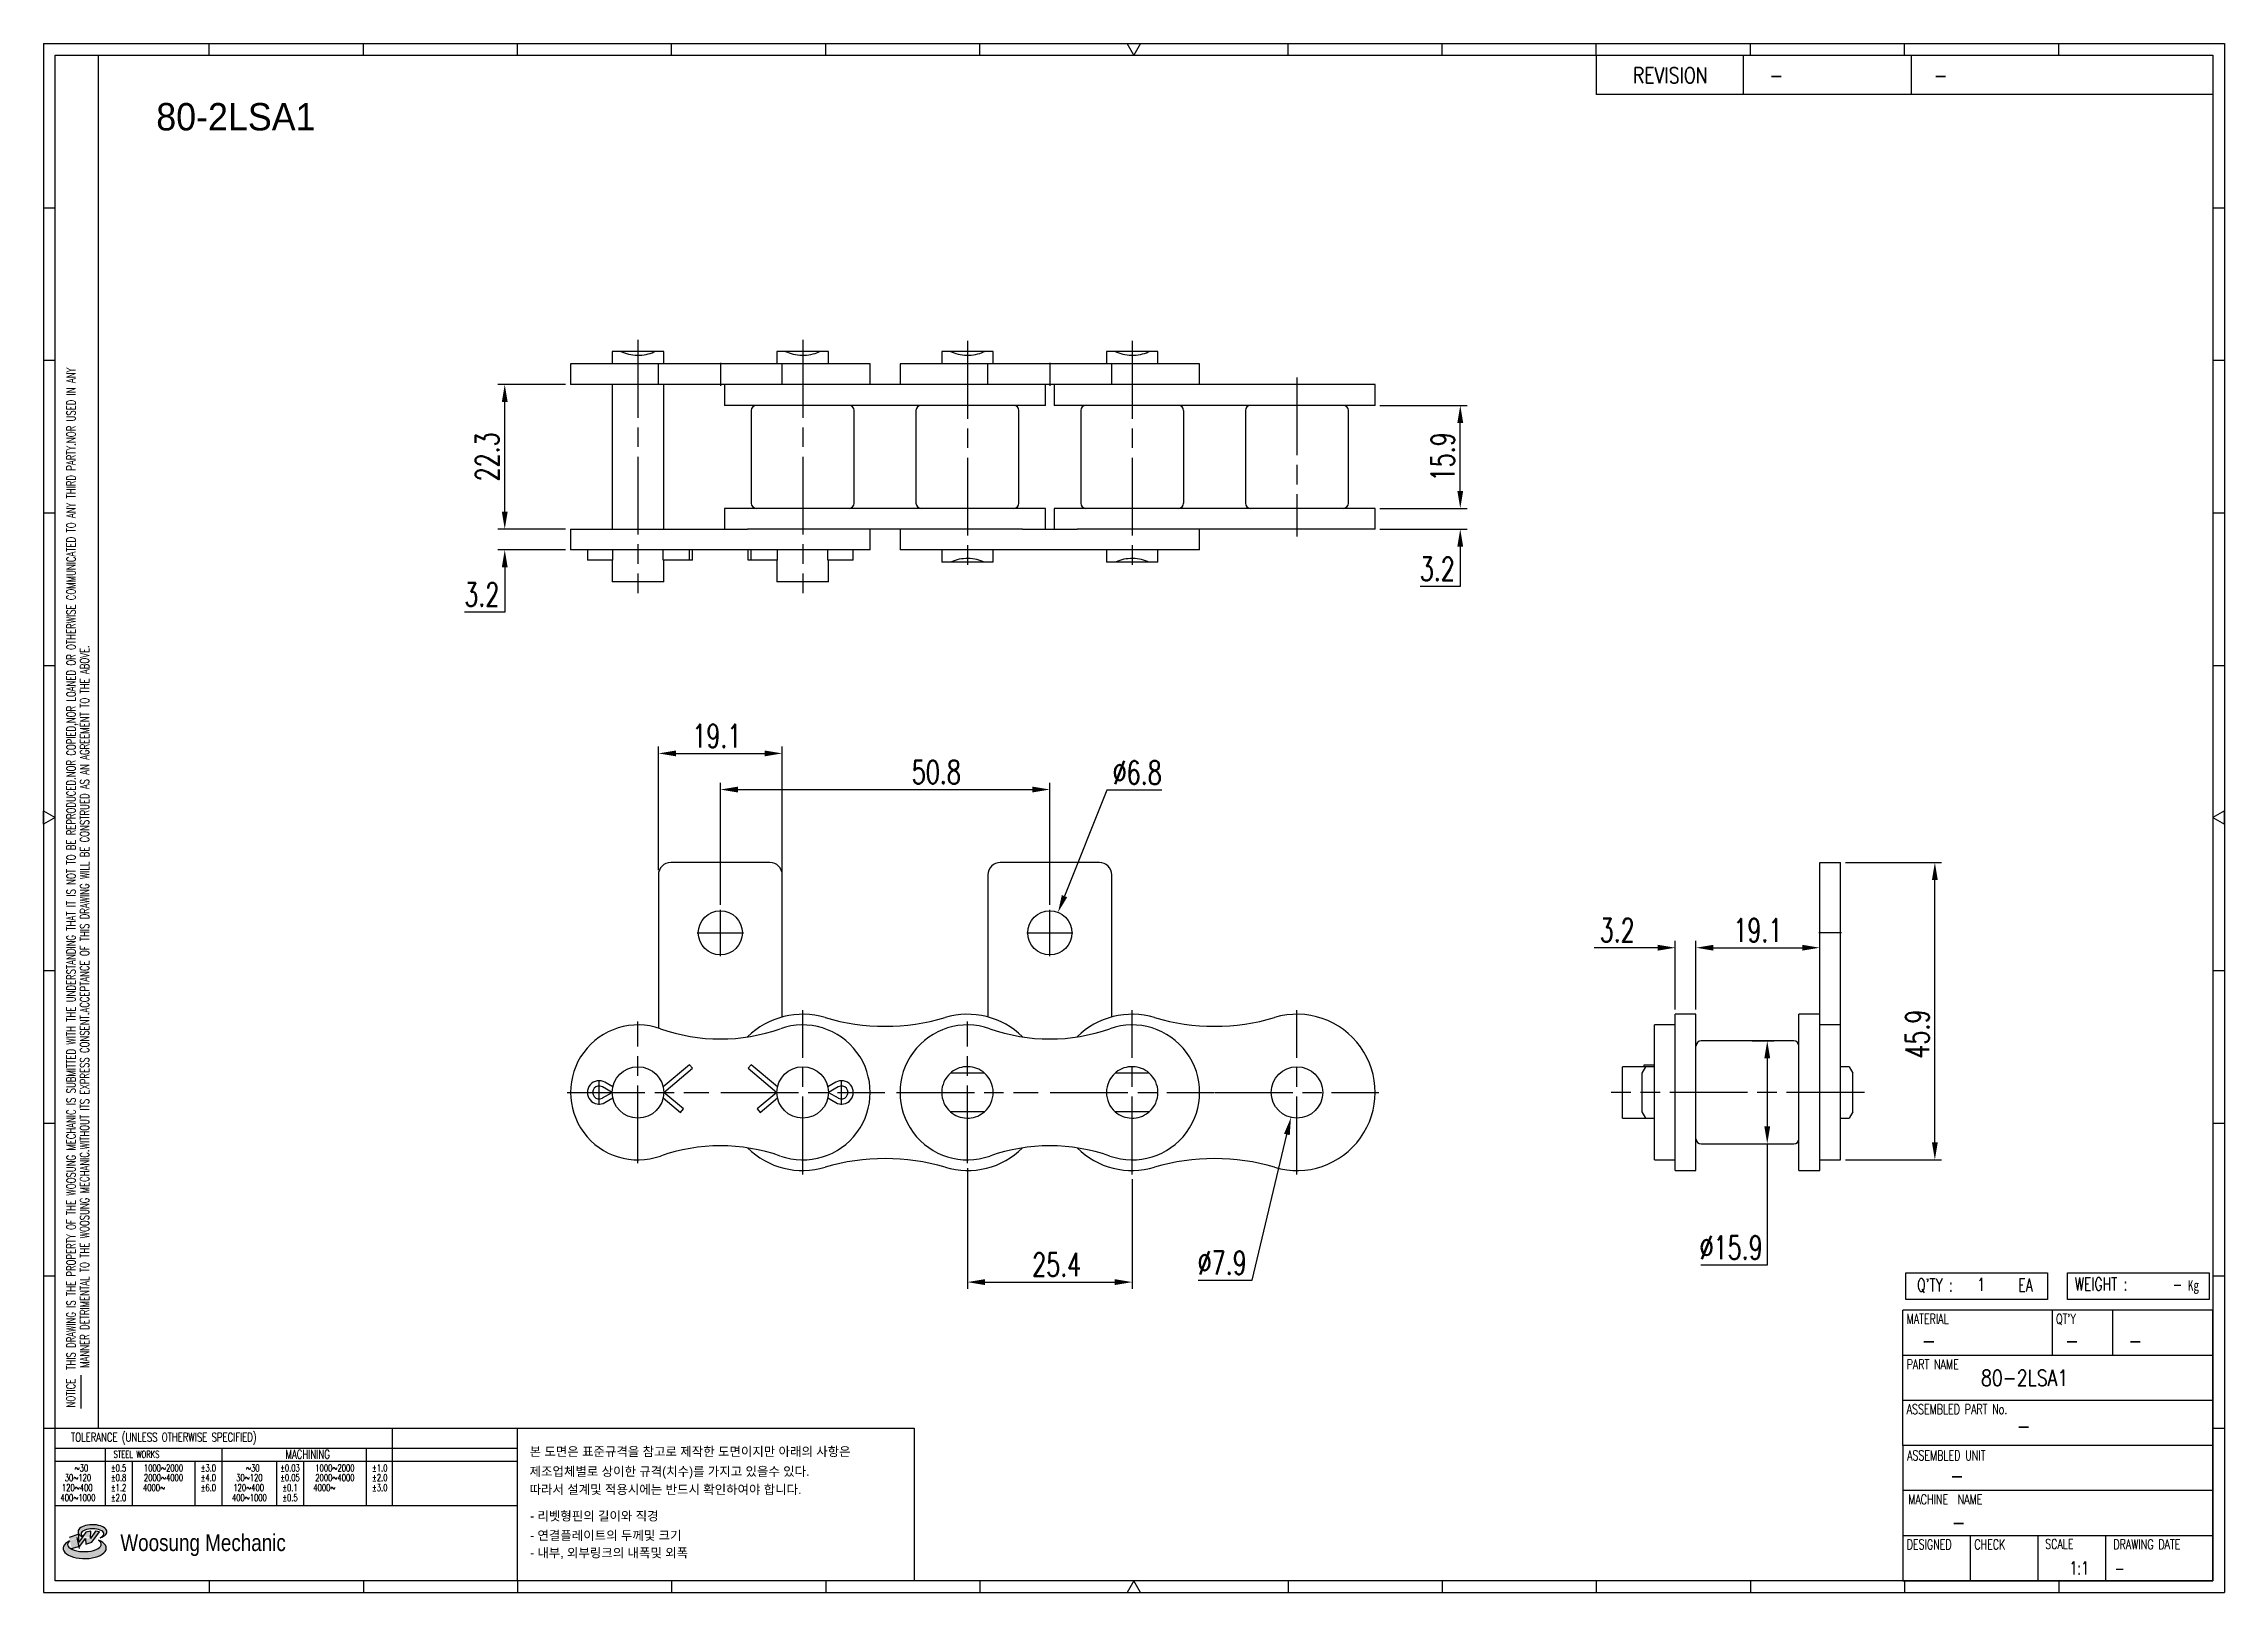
# Model space of a CAD drawing. Header units: millimetres. Extents: x 1209 to 1546, y 59 to 298.
import ezdxf
from ezdxf.enums import TextEntityAlignment as Align

# ---------------------------------------------------------------- set-up
doc = ezdxf.new("R2010")
doc.units = ezdxf.units.MM
doc.linetypes.add('AM_ISO08W050', pattern=[18, 12, -1.5, 3, -1.5])
doc.layers.get('Defpoints').update_dxf_attribs({"color": 80})
doc.layers.add('CL1', color=140, linetype='AM_ISO08W050', lineweight=25)
for name, color, linetype in [('S-DIM', 7, 'Continuous'), ('TITLE', 7, 'Continuous'), ('도면레이아웃', 7, 'Continuous')]:
    doc.layers.add(name, color=color, linetype=linetype)
doc.styles.add('HAN', font='ROMANS.shx', dxfattribs={"width": 0.7, "bigfont": 'whgtxt.shx'})
doc.styles.add('HKD_ST2', font='romans.shx', dxfattribs={"width": 0.7, "height": 4, "bigfont": '@extfont2.shx'})
doc.styles.add('HSG', font='SIMPLEX.shx', dxfattribs={"width": 0.7, "bigfont": 'HSG.shx'})
doc.styles.add('MtXpl_', font='Gulim.ttf')
doc.styles.add('SLDTEXTSTYLE4', font='arial.ttf', dxfattribs={"width": 0.8})
doc.dimstyles.new('AP1.5', dxfattribs={"dimscale": 1.5, "dimtxt": 2.4, "dimasz": 1.8, "dimexe": 0.7, "dimexo": 0.5, "dimgap": 0.6, "dimtad": 1, "dimtoh": 1, "dimdec": 1, "dimrnd": 0.01, "dimzin": 9, "dimdsep": 46, "dimtxsty": 'HSG', "dimcen": 0, "dimclrd": 251, "dimclre": 251, "dimclrt": 60, "dimazin": 2, "dimtp": 1, "dimtm": 1, "dimtfac": 0.5, "dimtdec": 1, "dimtofl": 0, "dimtmove": 0, "dimatfit": 3, "dimfxl": 0, "dimtvp": 1, "dimtolj": 2, "dimlwd": -1, "dimlwe": -1, "dimarcsym": 0})

# ---------------------------------------------------------------- blocks, each defined once
blk = doc.blocks.new('MAST')
at = {"layer": '도면레이아웃'}
h = blk.add_hatch(color=10, dxfattribs=at)
h.paths.add_polyline_path([(1.544, 35.177), (1.554, 34.966), (1.779, 35.034), (2.054, 35.422), (1.908, 35.446), (1.728, 35.167), (1.741, 35.439), (1.547, 35.405), (1.292, 35.041), (1.295, 35.33), (0.943, 35.208), (1.03, 34.8), (1.336, 34.885)])
edge = h.paths.add_edge_path()
edge.add_ellipse((1.795, 35.421), major_axis=(-0.53, 0), ratio=0.487785, start_angle=122.36065, end_angle=403.39574)
edge.add_line((1.411, 35.244), (1.419, 35.261))
edge.add_ellipse((1.798, 35.344), major_axis=(-0.423, 0), ratio=0.444396, start_angle=131.58977, end_angle=386.19408, ccw=False)
edge = h.paths.add_edge_path()
edge.add_ellipse((1.512, 34.815), major_axis=(-0.793, 0), ratio=0.480113, start_angle=314.67633, end_angle=590.85213)
edge.add_ellipse((1.501, 34.958), major_axis=(-0.62, 0), ratio=0.43311, start_angle=331.7024, end_angle=574.42495, ccw=False)
at = {"color": 140}
for p, q in [((0, 90.118), (80.15, 90.118)), ((0, 90.118), (0, 33.191)), ((80.15, 90.118), (80.15, 33.191)), ((57.068, 89.693), (57.068, 88.246)), ((62.47, 89.693), (62.47, 88.246)), ((68.635, 89.693), (68.635, 88.246)), ((79.725, 88.246), (57.068, 88.246)), ((68.449, 43.961), (68.449, 44.936)), ((68.449, 44.936), (73.654, 44.936)), ((73.654, 44.936), (73.654, 43.961)), ((74.39, 43.961), (74.39, 44.936)), ((74.39, 44.936), (79.595, 44.936)), ((79.595, 44.936), (79.595, 43.961)), ((68.336, 38.59), (68.336, 43.563)), ((79.725, 43.563), (68.336, 43.563)), ((73.654, 43.961), (68.449, 43.961)), ((73.827, 43.563), (73.827, 41.905)), ((79.595, 43.961), (74.39, 43.961)), ((76.037, 43.563), (76.037, 41.905)), ((79.725, 38.59), (79.725, 43.563)), ((79.725, 41.905), (68.336, 41.905)), ((79.725, 40.248), (68.336, 40.248)), ((68.336, 38.59), (68.336, 33.616)), ((79.725, 38.59), (68.336, 38.59)), ((79.725, 33.616), (79.725, 38.59)), ((79.725, 36.932), (68.336, 36.932)), ((79.725, 35.274), (68.336, 35.274)), ((70.822, 33.616), (70.822, 35.274)), ((73.309, 33.616), (73.309, 35.274)), ((75.796, 33.616), (75.796, 35.274)), ((0, 33.191), (80.15, 33.191)), ((68.336, 33.616), (79.725, 33.616))]:
    blk.add_line(p, q, dxfattribs=at)
for p, q in [((6.089, 89.693), (6.089, 90.118)), ((11.753, 89.693), (11.753, 90.118)), ((17.418, 89.693), (17.418, 90.118)), ((23.082, 89.693), (23.082, 90.118)), ((28.746, 89.693), (28.746, 90.118)), ((34.411, 89.693), (34.411, 90.118)), ((45.739, 89.693), (45.739, 90.118)), ((51.404, 89.693), (51.404, 90.118)), ((57.068, 89.693), (57.068, 90.118)), ((62.732, 89.693), (62.732, 90.118)), ((68.397, 89.693), (68.397, 90.118)), ((74.061, 89.693), (74.061, 90.118)), ((0, 84.085), (0.425, 84.085)), ((79.725, 84.085), (80.15, 84.085)), ((0, 78.478), (0.425, 78.478)), ((79.725, 78.478), (80.15, 78.478)), ((0, 72.87), (0.425, 72.87)), ((79.725, 72.87), (80.15, 72.87)), ((0, 67.262), (0.425, 67.262)), ((79.725, 67.262), (80.15, 67.262)), ((0, 56.047), (0.425, 56.047)), ((79.725, 56.047), (80.15, 56.047)), ((0, 50.439), (0.425, 50.439)), ((79.725, 50.439), (80.15, 50.439)), ((0, 44.832), (0.425, 44.832)), ((79.725, 44.832), (80.15, 44.832)), ((1.377, 39.947), (1.377, 41.174)), ((0, 39.224), (0.425, 39.224)), ((79.725, 39.224), (80.15, 39.224)), ((6.089, 33.616), (6.089, 33.191)), ((11.753, 33.616), (11.753, 33.191)), ((17.418, 33.616), (17.418, 33.191)), ((23.082, 33.616), (23.082, 33.191)), ((28.746, 33.616), (28.746, 33.191)), ((34.411, 33.616), (34.411, 33.191)), ((45.739, 33.616), (45.739, 33.191)), ((51.404, 33.616), (51.404, 33.191)), ((57.068, 33.616), (57.068, 33.191)), ((62.732, 33.616), (62.732, 33.191)), ((68.397, 33.616), (68.397, 33.191)), ((74.061, 33.616), (74.061, 33.191))]:
    blk.add_line(p, q)
at = {"color": 2}
for p, q in [((2.017, 39.224), (2.017, 89.693)), ((0.425, 39.224), (17.418, 39.224)), ((0.425, 38.487), (17.418, 38.487)), ((2.257, 38.487), (2.257, 36.382)), ((6.557, 38.5), (6.557, 36.382)), ((11.857, 38.487), (11.857, 36.382)), ((12.816, 39.224), (12.816, 36.382)), ((17.418, 33.616), (17.418, 39.224)), ((0.425, 38.012), (17.418, 38.012)), ((3.257, 38.012), (3.257, 36.382)), ((5.557, 38.012), (5.557, 36.382)), ((8.557, 38.012), (8.557, 36.382)), ((9.557, 38.026), (9.557, 36.382)), ((0.425, 36.382), (17.418, 36.382))]:
    blk.add_line(p, q, dxfattribs=at)
for points in [[(40.075, 89.693), (39.83, 90.118), (40.32, 90.118)], [(0.425, 61.679), (0, 61.433), (0, 61.924)], [(79.725, 61.679), (80.15, 61.433), (80.15, 61.924)], [(40.075, 33.616), (39.83, 33.191), (40.32, 33.191)]]:
    blk.add_lwpolyline(points, close=True)
at = {"color": 140}
blk.add_lwpolyline([(0.425, 89.693), (79.725, 89.693), (79.725, 33.616), (0.425, 33.616)], close=True, dxfattribs=at)
at = {"layer": '도면레이아웃'}
for p, q in [((1.295, 35.33), (0.943, 35.208)), ((1.547, 35.405), (1.292, 35.041)), ((1.292, 35.041), (1.295, 35.33)), ((1.741, 35.439), (1.547, 35.405)), ((1.908, 35.446), (1.728, 35.167)), ((1.728, 35.167), (1.741, 35.439)), ((1.779, 35.034), (2.054, 35.422)), ((2.054, 35.422), (1.908, 35.446)), ((1.03, 34.8), (1.336, 34.885)), ((1.224, 35.208), (1.311, 34.8)), ((1.224, 35.208), (1.224, 35.208)), ((1.336, 34.885), (1.544, 35.177)), ((1.419, 35.261), (1.411, 35.244)), ((1.544, 35.177), (1.554, 34.966)), ((1.554, 34.966), (1.779, 35.034))]:
    blk.add_line(p, q, dxfattribs=at)
for centre, major_axis, ratio, start_param, end_param in [((1.795, 35.421), (-0.53, 0), 0.487785, 2.135596, 7.040584), ((1.798, 35.344), (-0.423, 0), 0.444396, 2.296675, 6.740358), ((1.512, 34.815), (-0.793, 0), 0.480113, 5.492138, 10.312315), ((1.501, 34.958), (-0.62, 0), 0.43311, 5.789299, 10.025607)]:
    blk.add_ellipse(centre, major_axis=major_axis, ratio=ratio, start_param=start_param, end_param=end_param, dxfattribs=at)
for s, height, style, width, p in [('REVISION', 0.5806, 'HAN', 0.8, (58.415, 88.664)), ('-', 0.581, 'HAN', 0.8, (63.426, 88.664)), ('-', 0.581, 'HAN', 0.8, (69.468, 88.664)), ("Q'TY : ", 0.4746, 'HKD_ST2', 0.7, (68.857, 44.253)), ('1', 0.475, 'HKD_ST2', 0.7, (71.071, 44.275)), ('EA', 0.4746, 'HKD_ST2', 0.7, (72.578, 44.253)), ('WEIGHT : ', 0.4746, 'HKD_ST2', 0.7, (74.65, 44.286)), ('-', 0.581, 'HAN', 0.8, (69.029, 42.157)), ('-', 0.581, 'HAN', 0.8, (74.289, 42.157)), ('-', 0.581, 'HAN', 0.8, (76.623, 42.157)), ('-', 0.581, 'HAN', 0.8, (72.515, 39.013)), ('-', 0.581, 'HAN', 0.8, (70.067, 37.189)), ('-', 0.581, 'HAN', 0.8, (70.126, 35.48)), ('1:1', 0.4746, 'HKD_ST2', 0.7, (74.458, 33.848)), ('-', 0.475, 'HKD_ST2', 0.7, (76.112, 33.837))]:
    blk.add_text(s, height=height, dxfattribs=dict(style=style, width=width)).set_placement(p)
at = {"color": 6, "style": 'HKD_ST2', "width": 0.7}
for s, p in [(' THIS DRAWING IS THE PROPERTY OF THE WOOSUNG MECHANIC IS SUBMITTED WITH THE UNDERSTANDING THAT IT IS NOT TO BE REPRODUCED.NOR COPIED,NOR LOANED OR OTHERWISE COMMUNICATED TO ANY THIRD PARTY.NOR USED IN ANY', (1.173, 41.217)), ('MANNER DETRIMENTAL TO THE WOOSUNG MECHANIC.WITHOUT ITS EXPRESS CONSENT.ACCEPTANCE OF THIS DRAWING WILL BE CONSTRUED AS AN AGREEMENT TO THE ABOVE.', (1.672, 41.447))]:
    blk.add_text(s, height=0.326266, rotation=90, dxfattribs=at).set_placement(p)
at = {"style": 'HKD_ST2', "width": 0.7}
blk.add_text('-', height=0.475, dxfattribs=at).set_placement((78.613, 44.286), align=Align.RIGHT)
at = {"color": 254, "style": 'HKD_ST2', "width": 0.7}
for s, height, p in [('MATERIAL', 0.3651, (68.474, 43.425)), ("QT'Y", 0.3651, (73.965, 43.425)), ('PART NAME', 0.3651, (68.474, 41.756)), ('ASSEMBLED PART No.', 0.36511, (68.474, 40.109)), ('ASSEMBLED UNIT', 0.36511, (68.49, 38.408)), ('MACHINE  NAME', 0.36511, (68.532, 36.794)), ('DESIGNED', 0.3651, (68.474, 35.136)), ('CHECK', 0.3651, (70.961, 35.136)), ('SCALE', 0.3651, (73.566, 35.153)), ('DRAWING DATE', 0.36511, (76.071, 35.141))]:
    blk.add_text(s, height=height, dxfattribs=at).set_placement(p, align=Align.TOP_LEFT)
at = {"style": 'HKD_ST2', "width": 0.7}
blk.add_text('NOTICE', height=0.3263, rotation=90, dxfattribs=at).set_placement((1.163, 39.988))
blk.add_text('TOLERANCE (UNLESS OTHERWISE SPECIFIED)', height=0.32627, dxfattribs=at).set_placement((4.417, 38.896), align=Align.MIDDLE_CENTER)
at = {"color": 4, "style": 'HKD_ST2', "width": 0.7}
for s, height, p in [('%%12630', 0.261, (1.389, 37.762)), ('1000%%1262000', 0.26101, (4.407, 37.762)), ('%%12630', 0.261, (7.689, 37.762)), ('1000%%1262000', 0.26101, (10.707, 37.762)), ('120%%126400', 0.26101, (1.237, 37.045)), ('30%%126120', 0.261, (1.263, 37.411)), ('4000%%126', 0.261, (4.061, 37.045)), ('2000%%1264000', 0.26101, (4.407, 37.411)), ('120%%126400', 0.26101, (7.537, 37.045)), ('30%%126120', 0.261, (7.563, 37.411)), ('4000%%126', 0.261, (10.321, 37.045)), ('2000%%1264000', 0.26101, (10.707, 37.411)), ('400%%1261000', 0.26101, (1.263, 36.67)), ('400%%1261000', 0.26101, (7.563, 36.67))]:
    blk.add_text(s, height=height, dxfattribs=at).set_placement(p, align=Align.MIDDLE_CENTER)
for s, height, p in [('%%P0.5', 0.261, (2.757, 37.762)), ('STEEL WORKS', 0.26101, (3.416, 38.268)), ('%%P3.0', 0.261, (6.057, 37.762)), ('%%P0.03', 0.261, (9.057, 37.762)), ('MACHINING', 0.3263, (9.707, 38.27)), ('%%P1.0', 0.261, (12.357, 37.762)), ('%%P0.8', 0.261, (2.757, 37.411)), ('%%P1.2', 0.261, (2.757, 37.045)), ('%%P4.0', 0.261, (6.057, 37.411)), ('%%P6.0', 0.261, (6.057, 37.045)), ('%%P0.05', 0.261, (9.057, 37.411)), ('%%P0.1', 0.261, (9.057, 37.045)), ('%%P2.0', 0.261, (12.357, 37.411)), ('%%P3.0', 0.261, (12.357, 37.045)), ('%%P2.0', 0.261, (2.757, 36.67)), ('%%P0.5', 0.261, (9.057, 36.67))]:
    blk.add_text(s, height=height, dxfattribs=at).set_placement(p, align=Align.MIDDLE)
at = {"color": 1, "style": 'SLDTEXTSTYLE4', "width": 0.8}
blk.add_text('Woosung Mechanic', height=0.61957, dxfattribs=at).set_placement((2.822, 34.711))
at = {"layer": 'TITLE', "width": 0.8}
blk.add_text('Kg', height=0.3789, dxfattribs=at).set_placement((78.807, 44.286))
blk = doc.blocks.new('*D2')
at = {"layer": 'Defpoints', "color": 0, "transparency": 16777216}
for p in [(1414.77, 225.9), (1427.9, 225.9), (1414.77, 222.7)]:
    blk.add_point(p, dxfattribs=at)
at = {"layer": 'S-DIM', "color": 251, "linetype": 'ByBlock', "transparency": 16777216}
for p, q in [((1427.9, 228.6), (1427.9, 231.3)), ((1415.52, 225.9), (1428.95, 225.9)), ((1415.52, 222.7), (1428.95, 222.7)), ((1427.9, 220), (1427.9, 213.87)), ((1427.9, 213.87), (1421.72, 213.87))]:
    blk.add_line(p, q, dxfattribs=at)
at = {"layer": 'S-DIM', "color": 251, "transparency": 16777216}
for points in [[(1427.45, 228.6), (1428.35, 228.6), (1427.9, 225.9)], [(1427.45, 220), (1428.35, 220), (1427.9, 222.7)]]:
    blk.add_solid(points, dxfattribs=at)
at = {"layer": 'S-DIM', "color": 60, "transparency": 16777216, "insert": (1424.36, 216.57), "char_height": 3.6, "attachment_point": 5, "style": 'HSG'}
blk.add_mtext('\\A2;3.2', dxfattribs=at)
blk = doc.blocks.new('*D3')
at = {"layer": 'Defpoints', "color": 0, "transparency": 16777216}
for p in [(1414.77, 241.78), (1427.9, 241.78), (1414.77, 225.9)]:
    blk.add_point(p, dxfattribs=at)
at = {"layer": 'S-DIM', "color": 251, "linetype": 'ByBlock', "transparency": 16777216}
for p, q in [((1415.52, 241.78), (1428.95, 241.78)), ((1427.9, 228.6), (1427.9, 239.08)), ((1415.52, 225.9), (1428.95, 225.9))]:
    blk.add_line(p, q, dxfattribs=at)
at = {"layer": 'S-DIM', "color": 251, "transparency": 16777216}
for points in [[(1427.45, 239.08), (1428.35, 239.08), (1427.9, 241.78)], [(1427.45, 228.6), (1428.35, 228.6), (1427.9, 225.9)]]:
    blk.add_solid(points, dxfattribs=at)
at = {"layer": 'S-DIM', "color": 60, "transparency": 16777216, "insert": (1425.2, 233.84), "char_height": 3.6, "attachment_point": 5, "rotation": 90, "style": 'HSG'}
blk.add_mtext('\\A2;15.9', dxfattribs=at)
blk = doc.blocks.new('*D4')
at = {"layer": 'Defpoints', "color": 0, "transparency": 16777216}
for p in [(1280.58, 222.7), (1290.72, 222.7), (1290.72, 219.5)]:
    blk.add_point(p, dxfattribs=at)
at = {"layer": 'S-DIM', "color": 251, "linetype": 'ByBlock', "transparency": 16777216}
for p, q in [((1280.58, 225.4), (1280.58, 228.1)), ((1289.97, 222.7), (1279.53, 222.7)), ((1289.97, 219.5), (1279.53, 219.5)), ((1280.58, 216.8), (1280.58, 209.92)), ((1280.58, 209.92), (1274.4, 209.92))]:
    blk.add_line(p, q, dxfattribs=at)
at = {"layer": 'S-DIM', "color": 251, "transparency": 16777216}
for points in [[(1280.13, 225.4), (1281.03, 225.4), (1280.58, 222.7)], [(1280.13, 216.8), (1281.03, 216.8), (1280.58, 219.5)]]:
    blk.add_solid(points, dxfattribs=at)
at = {"layer": 'S-DIM', "color": 60, "transparency": 16777216, "insert": (1277.04, 212.62), "char_height": 3.6, "attachment_point": 5, "style": 'HSG'}
blk.add_mtext('\\A2;3.2', dxfattribs=at)
blk = doc.blocks.new('*D5')
at = {"layer": 'Defpoints', "color": 0, "transparency": 16777216}
for p in [(1280.58, 244.98), (1290.72, 244.98), (1290.72, 222.7)]:
    blk.add_point(p, dxfattribs=at)
at = {"layer": 'S-DIM', "color": 251, "linetype": 'ByBlock', "transparency": 16777216}
for p, q in [((1289.97, 244.98), (1279.53, 244.98)), ((1280.58, 225.4), (1280.58, 242.28)), ((1289.97, 222.7), (1279.53, 222.7))]:
    blk.add_line(p, q, dxfattribs=at)
at = {"layer": 'S-DIM', "color": 251, "transparency": 16777216}
for points in [[(1280.13, 242.28), (1281.03, 242.28), (1280.58, 244.98)], [(1280.13, 225.4), (1281.03, 225.4), (1280.58, 222.7)]]:
    blk.add_solid(points, dxfattribs=at)
at = {"layer": 'S-DIM', "color": 60, "transparency": 16777216, "insert": (1277.88, 233.84), "char_height": 3.6, "attachment_point": 5, "rotation": 90, "style": 'HSG'}
blk.add_mtext('\\A2;22.3', dxfattribs=at)
blk = doc.blocks.new('*D6')
at = {"layer": 'Defpoints', "color": 0, "transparency": 16777216}
for p in [(1323.37, 188.12), (1304.27, 169.39), (1323.37, 168.42)]:
    blk.add_point(p, dxfattribs=at)
at = {"layer": 'S-DIM', "color": 251, "linetype": 'ByBlock', "transparency": 16777216}
for p, q in [((1304.27, 170.14), (1304.27, 189.17)), ((1323.37, 169.17), (1323.37, 189.17)), ((1306.97, 188.12), (1320.67, 188.12))]:
    blk.add_line(p, q, dxfattribs=at)
at = {"layer": 'S-DIM', "color": 251, "transparency": 16777216}
for points in [[(1306.97, 188.57), (1306.97, 187.67), (1304.27, 188.12)], [(1320.67, 188.57), (1320.67, 187.67), (1323.37, 188.12)]]:
    blk.add_solid(points, dxfattribs=at)
at = {"layer": 'S-DIM', "color": 60, "transparency": 16777216, "insert": (1313.28, 190.82), "char_height": 3.6, "attachment_point": 5, "style": 'HSG'}
blk.add_mtext('\\A2;19.1', dxfattribs=at)
blk = doc.blocks.new('*D7')
at = {"layer": 'Defpoints', "color": 0, "transparency": 16777216}
for p in [(1364.62, 182.55), (1313.82, 164.02), (1364.62, 164.02)]:
    blk.add_point(p, dxfattribs=at)
at = {"layer": 'S-DIM', "color": 251, "linetype": 'ByBlock', "transparency": 16777216}
for p, q in [((1313.82, 164.77), (1313.82, 183.6)), ((1316.52, 182.55), (1361.92, 182.55)), ((1364.62, 164.77), (1364.62, 183.6))]:
    blk.add_line(p, q, dxfattribs=at)
at = {"layer": 'S-DIM', "color": 251, "transparency": 16777216}
for points in [[(1316.52, 183), (1316.52, 182.1), (1313.82, 182.55)], [(1361.92, 183), (1361.92, 182.1), (1364.62, 182.55)]]:
    blk.add_solid(points, dxfattribs=at)
at = {"layer": 'S-DIM', "color": 60, "transparency": 16777216, "insert": (1347.12, 185.25), "char_height": 3.6, "attachment_point": 5, "style": 'HSG'}
blk.add_mtext('\\A2;50.8', dxfattribs=at)
blk = doc.blocks.new('*D8')
at = {"layer": 'Defpoints', "color": 0, "transparency": 16777216}
for p in [(1365.88, 163.61), (1363.35, 157.3)]:
    blk.add_point(p, dxfattribs=at)
at = {"layer": 'S-DIM', "color": 251, "linetype": 'ByBlock', "transparency": 16777216}
for p, q in [((1373.42, 182.46), (1366.88, 166.12)), ((1381.88, 182.46), (1373.42, 182.46))]:
    blk.add_line(p, q, dxfattribs=at)
at = {"layer": 'S-DIM', "color": 251, "transparency": 16777216}
blk.add_solid([(1366.47, 166.28), (1367.3, 165.95), (1365.88, 163.61)], dxfattribs=at)
at = {"layer": 'S-DIM', "color": 60, "transparency": 16777216, "insert": (1378.1, 185.16), "char_height": 3.6, "attachment_point": 5, "style": 'HSG'}
blk.add_mtext('\\A2;∅6.8', dxfattribs=at)
blk = doc.blocks.new('*D9')
at = {"layer": 'Defpoints', "color": 0, "transparency": 16777216}
for p in [(1351.92, 124.93), (1377.32, 123.2), (1377.32, 106.6)]:
    blk.add_point(p, dxfattribs=at)
at = {"layer": 'S-DIM', "color": 251, "linetype": 'ByBlock', "transparency": 16777216}
for p, q in [((1351.92, 124.18), (1351.92, 105.55)), ((1377.32, 122.45), (1377.32, 105.55)), ((1354.62, 106.6), (1374.62, 106.6))]:
    blk.add_line(p, q, dxfattribs=at)
at = {"layer": 'S-DIM', "color": 251, "transparency": 16777216}
for points in [[(1354.62, 107.05), (1354.62, 106.15), (1351.92, 106.6)], [(1374.62, 107.05), (1374.62, 106.15), (1377.32, 106.6)]]:
    blk.add_solid(points, dxfattribs=at)
at = {"layer": 'S-DIM', "color": 60, "transparency": 16777216, "insert": (1365.68, 109.3), "char_height": 3.6, "attachment_point": 5, "style": 'HSG'}
blk.add_mtext('\\A2;25.4', dxfattribs=at)
blk = doc.blocks.new('*D10')
at = {"layer": 'Defpoints', "color": 0, "transparency": 16777216}
for p in [(1403.64, 139.72), (1401.8, 131.99)]:
    blk.add_point(p, dxfattribs=at)
at = {"layer": 'S-DIM', "color": 251, "linetype": 'ByBlock', "transparency": 16777216}
for p, q in [((1395.82, 106.89), (1401.17, 129.36)), ((1387.48, 106.89), (1395.82, 106.89))]:
    blk.add_line(p, q, dxfattribs=at)
at = {"layer": 'S-DIM', "color": 251, "transparency": 16777216}
blk.add_solid([(1400.73, 129.47), (1401.61, 129.26), (1401.8, 131.99)], dxfattribs=at)
at = {"layer": 'S-DIM', "color": 60, "transparency": 16777216, "insert": (1391.2, 109.59), "char_height": 3.6, "attachment_point": 5, "style": 'HSG'}
blk.add_mtext('\\A2;∅7.9', dxfattribs=at)
blk = doc.blocks.new('*D11')
at = {"layer": 'Defpoints', "color": 0, "transparency": 16777216}
for p in [(1472.18, 143.79), (1472.18, 127.91), (1475.23, 127.91)]:
    blk.add_point(p, dxfattribs=at)
at = {"layer": 'S-DIM', "color": 251, "linetype": 'ByBlock', "transparency": 16777216}
for p, q in [((1472.93, 143.79), (1476.28, 143.79)), ((1475.23, 141.09), (1475.23, 130.61)), ((1472.93, 127.91), (1476.28, 127.91)), ((1475.23, 127.91), (1475.23, 109.23)), ((1475.23, 109.23), (1464.97, 109.23))]:
    blk.add_line(p, q, dxfattribs=at)
at = {"layer": 'S-DIM', "color": 251, "transparency": 16777216}
for points in [[(1474.78, 141.09), (1475.68, 141.09), (1475.23, 143.79)], [(1474.78, 130.61), (1475.68, 130.61), (1475.23, 127.91)]]:
    blk.add_solid(points, dxfattribs=at)
at = {"layer": 'S-DIM', "color": 60, "transparency": 16777216, "insert": (1469.65, 111.93), "char_height": 3.6, "attachment_point": 5, "style": 'HSG'}
blk.add_mtext('\\A2;%%c15.9', dxfattribs=at)
blk = doc.blocks.new('*D12')
at = {"layer": 'Defpoints', "color": 0, "transparency": 16777216}
for p in [(1464.24, 158.16), (1461.04, 147.9), (1464.24, 147.9)]:
    blk.add_point(p, dxfattribs=at)
at = {"layer": 'S-DIM', "color": 251, "linetype": 'ByBlock', "transparency": 16777216}
for p, q in [((1458.34, 158.16), (1448.56, 158.16)), ((1461.04, 148.65), (1461.04, 159.21)), ((1464.24, 148.65), (1464.24, 159.21)), ((1466.94, 158.16), (1469.64, 158.16))]:
    blk.add_line(p, q, dxfattribs=at)
at = {"layer": 'S-DIM', "color": 251, "transparency": 16777216}
for points in [[(1458.34, 158.61), (1458.34, 157.71), (1461.04, 158.16)], [(1466.94, 158.61), (1466.94, 157.71), (1464.24, 158.16)]]:
    blk.add_solid(points, dxfattribs=at)
at = {"layer": 'S-DIM', "color": 60, "transparency": 16777216, "insert": (1452.1, 160.86), "char_height": 3.6, "attachment_point": 5, "style": 'HSG'}
blk.add_mtext('\\A2;3.2', dxfattribs=at)
blk = doc.blocks.new('*D13')
at = {"layer": 'Defpoints', "color": 0, "transparency": 16777216}
for p in [(1483.32, 158.16), (1483.32, 158.16), (1464.24, 147.9)]:
    blk.add_point(p, dxfattribs=at)
at = {"layer": 'S-DIM', "color": 251, "linetype": 'ByBlock', "transparency": 16777216}
for p, q in [((1464.24, 148.65), (1464.24, 159.21)), ((1466.94, 158.16), (1480.62, 158.16)), ((1483.32, 158.91), (1483.32, 159.21))]:
    blk.add_line(p, q, dxfattribs=at)
at = {"layer": 'S-DIM', "color": 251, "transparency": 16777216}
for points in [[(1466.94, 158.61), (1466.94, 157.71), (1464.24, 158.16)], [(1480.62, 158.61), (1480.62, 157.71), (1483.32, 158.16)]]:
    blk.add_solid(points, dxfattribs=at)
at = {"layer": 'S-DIM', "color": 60, "transparency": 16777216, "insert": (1473.78, 160.86), "char_height": 3.6, "attachment_point": 5, "style": 'HSG'}
blk.add_mtext('\\A2;19.1', dxfattribs=at)
blk = doc.blocks.new('*D14')
at = {"layer": 'Defpoints', "color": 0, "transparency": 16777216}
for p in [(1486.52, 171.3), (1501.07, 171.3), (1486.52, 125.45)]:
    blk.add_point(p, dxfattribs=at)
at = {"layer": 'S-DIM', "color": 251, "linetype": 'ByBlock', "transparency": 16777216}
for p, q in [((1487.27, 171.3), (1502.12, 171.3)), ((1501.07, 128.15), (1501.07, 168.6)), ((1487.27, 125.45), (1502.12, 125.45))]:
    blk.add_line(p, q, dxfattribs=at)
at = {"layer": 'S-DIM', "color": 251, "transparency": 16777216}
for points in [[(1500.62, 168.6), (1501.52, 168.6), (1501.07, 171.3)], [(1500.62, 128.15), (1501.52, 128.15), (1501.07, 125.45)]]:
    blk.add_solid(points, dxfattribs=at)
at = {"layer": 'S-DIM', "color": 60, "transparency": 16777216, "insert": (1498.37, 144.84), "char_height": 3.6, "attachment_point": 5, "rotation": 90, "style": 'HSG'}
blk.add_mtext('\\A2;45.9', dxfattribs=at)

msp = doc.modelspace()

# ---------------------------------------------------------------- linework, layer by layer
for p, q in [((1297.15, 250.09), (1297.15, 248.18)), ((1305.09, 250.09), (1297.15, 250.09)), ((1305.09, 248.18), (1305.09, 250.09)), ((1322.55, 250.09), (1322.55, 248.18)), ((1330.49, 250.09), (1322.55, 250.09)), ((1330.49, 248.18), (1330.49, 250.09)), ((1347.95, 250.09), (1347.95, 248.18)), ((1355.89, 250.09), (1347.95, 250.09)), ((1355.89, 248.18), (1355.89, 250.09)), ((1373.35, 250.09), (1373.35, 248.18)), ((1381.29, 250.09), (1373.35, 250.09)), ((1381.29, 248.18), (1381.29, 250.09)), ((1336.92, 248.18), (1290.72, 248.18)), ((1290.72, 248.18), (1290.72, 244.98)), ((1304.27, 244.98), (1304.27, 248.18)), ((1323.37, 244.98), (1323.37, 248.18)), ((1336.92, 244.98), (1336.92, 248.18)), ((1387.72, 248.18), (1341.52, 248.18)), ((1341.52, 248.18), (1341.52, 244.98)), ((1355.07, 244.98), (1355.07, 248.18)), ((1374.17, 244.98), (1374.17, 248.18)), ((1387.72, 244.98), (1387.72, 248.18)), ((1323.37, 244.98), (1290.72, 244.98)), ((1297.15, 244.98), (1297.15, 222.7)), ((1305.09, 222.7), (1305.09, 244.98)), ((1314.47, 244.98), (1314.47, 241.78)), ((1355.07, 244.98), (1323.37, 244.98)), ((1374.17, 244.98), (1355.07, 244.98)), ((1363.97, 241.78), (1363.97, 244.98)), ((1365.27, 244.98), (1365.27, 241.78)), ((1414.77, 244.98), (1374.17, 244.98)), ((1414.77, 241.78), (1414.77, 244.98)), ((1363.97, 241.78), (1314.47, 241.78)), ((1318.58, 240.99), (1318.58, 226.7)), ((1334.46, 226.7), (1334.46, 240.99)), ((1343.98, 240.99), (1343.98, 226.7)), ((1359.86, 226.7), (1359.86, 240.99)), ((1414.77, 241.78), (1365.27, 241.78)), ((1369.38, 240.99), (1369.38, 226.7)), ((1385.26, 226.7), (1385.26, 240.99)), ((1394.78, 240.99), (1394.78, 226.7)), ((1410.66, 226.7), (1410.66, 240.99)), ((1314.47, 225.9), (1314.47, 222.7)), ((1363.97, 225.9), (1314.47, 225.9)), ((1363.97, 222.7), (1363.97, 225.9)), ((1365.27, 225.9), (1365.27, 222.7)), ((1414.77, 225.9), (1365.27, 225.9)), ((1414.77, 222.7), (1414.77, 225.9)), ((1290.72, 222.7), (1318.03, 222.7)), ((1290.72, 222.7), (1290.72, 219.5)), ((1360.41, 222.7), (1318.03, 222.7)), ((1336.92, 219.5), (1336.92, 222.7)), ((1341.52, 222.7), (1341.52, 219.5)), ((1360.41, 222.7), (1368.83, 222.7)), ((1414.77, 222.7), (1368.83, 222.7)), ((1387.72, 219.5), (1387.72, 222.7)), ((1336.92, 219.5), (1290.72, 219.5)), ((1293.33, 219.5), (1293.33, 217.9)), ((1297.24, 217.9), (1297.24, 219.5)), ((1304.99, 217.9), (1304.99, 219.5)), ((1309.06, 217.9), (1309.06, 219.5)), ((1309.52, 217.9), (1309.52, 219.5)), ((1318.12, 217.9), (1318.12, 219.5)), ((1318.58, 217.9), (1318.58, 219.5)), ((1322.64, 217.9), (1322.64, 219.5)), ((1330.39, 217.9), (1330.39, 219.5)), ((1334.31, 217.9), (1334.31, 219.5)), ((1387.72, 219.5), (1341.52, 219.5)), ((1347.95, 219.5), (1347.95, 217.59)), ((1355.89, 217.59), (1355.89, 219.5)), ((1373.35, 219.5), (1373.35, 217.59)), ((1381.29, 217.59), (1381.29, 219.5)), ((1297.24, 217.9), (1293.33, 217.9)), ((1297.15, 217.9), (1297.15, 214.59)), ((1309.52, 217.9), (1304.99, 217.9)), ((1305.09, 214.59), (1305.09, 217.9)), ((1322.64, 217.9), (1318.12, 217.9)), ((1322.55, 217.9), (1322.55, 214.59)), ((1334.31, 217.9), (1330.39, 217.9)), ((1330.49, 214.59), (1330.49, 217.9)), ((1355.89, 217.59), (1347.95, 217.59)), ((1381.29, 217.59), (1373.35, 217.59)), ((1305.09, 214.59), (1297.15, 214.59)), ((1330.49, 214.59), (1322.55, 214.59)), ((1304.27, 169.39), (1304.27, 145.76)), ((1321.46, 171.3), (1306.18, 171.3)), ((1323.37, 147.48), (1323.37, 169.39)), ((1355.07, 169.39), (1355.07, 147.48)), ((1372.26, 171.3), (1356.98, 171.3)), ((1374.17, 147.48), (1374.17, 169.39)), ((1483.32, 147.9), (1483.32, 171.3)), ((1483.32, 171.3), (1486.52, 171.3)), ((1486.52, 125.45), (1486.52, 171.3)), ((1461.04, 146.25), (1457.84, 146.25)), ((1457.84, 125.45), (1457.84, 146.25)), ((1464.24, 147.9), (1461.04, 147.9)), ((1461.04, 123.8), (1461.04, 147.9)), ((1464.24, 123.8), (1464.24, 147.9)), ((1483.32, 147.9), (1480.12, 147.9)), ((1480.12, 123.8), (1480.12, 147.9)), ((1483.32, 123.8), (1483.32, 147.9)), ((1486.52, 146.25), (1483.32, 146.25)), ((1479.32, 143.79), (1465.03, 143.79)), ((1309.06, 140.12), (1304.99, 136.71)), ((1305.09, 135.85), (1309.52, 139.57)), ((1309.52, 139.57), (1309.06, 140.12)), ((1318.58, 140.12), (1318.12, 139.57)), ((1318.12, 139.57), (1322.55, 135.85)), ((1322.64, 136.71), (1318.58, 140.12)), ((1354.54, 138.83), (1349.29, 138.83)), ((1379.94, 138.83), (1374.69, 138.83)), ((1452.93, 131.88), (1452.93, 139.82)), ((1456.5, 139.82), (1452.93, 139.82)), ((1455.93, 138.83), (1456.5, 139.82)), ((1455.93, 132.88), (1455.93, 138.83)), ((1456.24, 140.12), (1457.84, 140.12)), ((1456.24, 139.82), (1456.24, 140.12)), ((1457.84, 139.82), (1456.5, 139.82)), ((1487.86, 139.82), (1486.52, 139.82)), ((1487.86, 139.82), (1488.43, 138.83)), ((1488.43, 132.88), (1488.43, 138.83)), ((1297.12, 135.85), (1295.63, 136.72)), ((1295.63, 134.99), (1297.12, 135.85)), ((1297.24, 136.71), (1296.03, 137.41)), ((1296.03, 134.3), (1297.24, 135)), ((1304.99, 135), (1307.66, 132.76)), ((1308.12, 133.31), (1305.09, 135.85)), ((1322.55, 135.85), (1319.51, 133.31)), ((1319.97, 132.76), (1322.64, 135)), ((1331.61, 137.41), (1330.39, 136.71)), ((1330.39, 135), (1331.61, 134.3)), ((1332.01, 136.72), (1330.51, 135.85)), ((1330.51, 135.85), (1332.01, 134.99)), ((1307.66, 132.76), (1308.12, 133.31)), ((1319.51, 133.31), (1319.97, 132.76)), ((1354.54, 132.88), (1349.29, 132.88)), ((1379.94, 132.88), (1374.69, 132.88)), ((1452.93, 131.88), (1456.5, 131.88)), ((1456.5, 131.88), (1455.93, 132.88)), ((1456.5, 131.88), (1457.84, 131.88)), ((1486.52, 131.88), (1487.86, 131.88)), ((1488.43, 132.88), (1487.86, 131.88)), ((1465.03, 127.91), (1479.32, 127.91)), ((1457.84, 125.45), (1461.04, 125.45)), ((1483.32, 125.45), (1486.52, 125.45)), ((1461.04, 123.8), (1464.24, 123.8)), ((1480.12, 123.8), (1483.32, 123.8))]:
    msp.add_line(p, q)
for points in [[(1298.49, 250.09), (1298.76, 249.97), (1299.05, 249.86), (1299.35, 249.76), (1299.67, 249.68), (1300, 249.61), (1300.33, 249.56), (1300.67, 249.53), (1301.02, 249.52), (1301.37, 249.52), (1301.71, 249.55), (1302.05, 249.58), (1302.38, 249.64), (1302.71, 249.71), (1303.02, 249.8), (1303.31, 249.9), (1303.59, 250.02), (1303.74, 250.09)], [(1323.89, 250.09), (1324.16, 249.97), (1324.45, 249.86), (1324.75, 249.76), (1325.07, 249.68), (1325.4, 249.61), (1325.73, 249.56), (1326.07, 249.53), (1326.42, 249.52), (1326.77, 249.52), (1327.11, 249.55), (1327.45, 249.58), (1327.78, 249.64), (1328.11, 249.71), (1328.42, 249.8), (1328.71, 249.9), (1328.99, 250.02), (1329.14, 250.09)], [(1349.29, 250.09), (1349.56, 249.97), (1349.85, 249.86), (1350.15, 249.76), (1350.47, 249.68), (1350.8, 249.61), (1351.13, 249.56), (1351.47, 249.53), (1351.82, 249.52), (1352.17, 249.52), (1352.51, 249.55), (1352.85, 249.58), (1353.18, 249.64), (1353.51, 249.71), (1353.82, 249.8), (1354.11, 249.9), (1354.39, 250.02), (1354.54, 250.09)], [(1374.69, 250.09), (1374.96, 249.97), (1375.25, 249.86), (1375.55, 249.76), (1375.87, 249.68), (1376.2, 249.61), (1376.53, 249.56), (1376.87, 249.53), (1377.22, 249.52), (1377.57, 249.52), (1377.91, 249.55), (1378.25, 249.58), (1378.58, 249.64), (1378.91, 249.71), (1379.22, 249.8), (1379.51, 249.9), (1379.79, 250.02), (1379.94, 250.09)], [(1354.54, 217.59), (1354.27, 217.72), (1353.99, 217.83), (1353.68, 217.93), (1353.37, 218.01), (1353.04, 218.07), (1352.7, 218.12), (1352.36, 218.15), (1352.02, 218.16), (1351.67, 218.16), (1351.32, 218.14), (1350.98, 218.1), (1350.65, 218.05), (1350.33, 217.97), (1350.02, 217.89), (1349.72, 217.78), (1349.44, 217.66), (1349.29, 217.59)], [(1379.94, 217.59), (1379.67, 217.72), (1379.39, 217.83), (1379.08, 217.93), (1378.77, 218.01), (1378.44, 218.07), (1378.1, 218.12), (1377.76, 218.15), (1377.42, 218.16), (1377.07, 218.16), (1376.72, 218.14), (1376.38, 218.1), (1376.05, 218.05), (1375.73, 217.97), (1375.42, 217.89), (1375.12, 217.78), (1374.84, 217.66), (1374.69, 217.59)], [(1354.54, 138.83), (1354.27, 139.05), (1353.99, 139.24), (1353.68, 139.41), (1353.37, 139.55), (1353.04, 139.66), (1352.7, 139.74), (1352.36, 139.8), (1352.02, 139.82), (1351.67, 139.82), (1351.32, 139.78), (1350.98, 139.71), (1350.65, 139.62), (1350.33, 139.49), (1350.02, 139.34), (1349.72, 139.16), (1349.44, 138.96), (1349.29, 138.83)], [(1379.94, 138.83), (1379.67, 139.05), (1379.39, 139.24), (1379.08, 139.41), (1378.77, 139.55), (1378.44, 139.66), (1378.1, 139.74), (1377.76, 139.8), (1377.42, 139.82), (1377.07, 139.82), (1376.72, 139.78), (1376.38, 139.71), (1376.05, 139.62), (1375.73, 139.49), (1375.42, 139.34), (1375.12, 139.16), (1374.84, 138.96), (1374.69, 138.83)], [(1349.29, 132.88), (1349.56, 132.66), (1349.85, 132.46), (1350.15, 132.3), (1350.47, 132.16), (1350.8, 132.04), (1351.13, 131.96), (1351.47, 131.91), (1351.82, 131.88), (1352.17, 131.89), (1352.51, 131.93), (1352.85, 131.99), (1353.18, 132.09), (1353.51, 132.21), (1353.82, 132.37), (1354.11, 132.55), (1354.39, 132.75), (1354.54, 132.88)], [(1374.69, 132.88), (1374.96, 132.66), (1375.25, 132.46), (1375.55, 132.3), (1375.87, 132.16), (1376.2, 132.04), (1376.53, 131.96), (1376.87, 131.91), (1377.22, 131.88), (1377.57, 131.89), (1377.91, 131.93), (1378.25, 131.99), (1378.58, 132.09), (1378.91, 132.21), (1379.22, 132.37), (1379.51, 132.55), (1379.79, 132.75), (1379.94, 132.88)]]:
    msp.add_lwpolyline(points)
at = {"color": 140}
msp.add_lwpolyline([(1282.55, 84.07), (1343.71, 84.07), (1343.71, 60.54), (1282.55, 60.54)], close=True, dxfattribs=at)
for centre, radius in [((1313.82, 160.45), 3.4), ((1364.62, 160.45), 3.4), ((1301.12, 135.85), 3.97), ((1326.52, 135.85), 3.97), ((1402.72, 135.85), 3.97)]:
    msp.add_circle(centre, radius)
for centre, radius, start, end in [((1319.37, 240.99), 0.794, 90, 180), ((1333.66, 240.99), 0.794, 0, 90), ((1344.77, 240.99), 0.794, 90, 180), ((1359.06, 240.99), 0.794, 0, 90), ((1370.17, 240.99), 0.794, 90, 180), ((1384.46, 240.99), 0.794, 0, 90), ((1395.57, 240.99), 0.794, 90, 180), ((1409.86, 240.99), 0.794, 0, 90), ((1319.37, 226.7), 0.794, 180, 270), ((1333.66, 226.7), 0.794, 270, 0), ((1344.77, 226.7), 0.794, 180, 270), ((1359.06, 226.7), 0.794, 270, 0), ((1370.17, 226.7), 0.794, 180, 270), ((1384.46, 226.7), 0.794, 270, 0), ((1395.57, 226.7), 0.794, 180, 270), ((1409.86, 226.7), 0.794, 270, 0), ((1306.18, 169.39), 1.91, 90, 180), ((1321.46, 169.39), 1.91, 0, 90), ((1356.98, 169.39), 1.91, 90, 180), ((1372.26, 169.39), 1.91, 0, 90), ((1301.12, 135.85), 10.4, 70.6253, 289.3747), ((1313.82, 171.97), 27.88, 250.6253, 289.3747), ((1326.52, 135.85), 12.05, 73.3994, 134.7901), ((1326.52, 135.85), 10.4, 250.6253, 109.3747), ((1339.22, 178.45), 32.4, 253.3994, 286.6006), ((1351.92, 135.85), 10.4, 70.6253, 289.3747), ((1351.92, 135.85), 12.05, 45.2099, 106.6006), ((1364.62, 171.97), 27.88, 250.6253, 289.3747), ((1377.32, 135.85), 12.05, 73.3994, 134.7901), ((1377.32, 135.85), 10.4, 250.6253, 109.3747), ((1390.02, 178.45), 32.4, 253.3994, 286.6006), ((1402.72, 135.85), 12.05, 253.3994, 106.6006), ((1465.03, 143), 0.794, 90, 180), ((1479.32, 143), 0.794, 0, 90), ((1351.92, 135.85), 3.97, 131.4096, 228.5904), ((1351.92, 135.85), 3.97, 311.4096, 48.5904), ((1377.32, 135.85), 3.97, 131.4096, 228.5904), ((1377.32, 135.85), 3.97, 311.4096, 48.5904), ((1295.13, 135.85), 1.8, 60, 300), ((1295.13, 135.85), 0.998, 60, 300), ((1332.51, 135.85), 1.8, 240, 120), ((1332.51, 135.85), 0.998, 240, 120), ((1465.03, 128.71), 0.794, 180, 270), ((1479.32, 128.71), 0.794, 270, 0), ((1313.82, 99.74), 27.88, 70.6253, 109.3747), ((1326.52, 135.85), 12.05, 225.2099, 286.6006), ((1339.22, 93.25), 32.4, 73.3994, 106.6006), ((1351.92, 135.85), 12.05, 253.3994, 314.7901), ((1364.62, 99.74), 27.88, 70.6253, 109.3747), ((1377.32, 135.85), 12.05, 225.2099, 286.6006), ((1390.02, 93.25), 32.4, 73.3994, 106.6006)]:
    msp.add_arc(centre, radius, start, end)
at = {"layer": 'CL1'}
for p, q in [((1301.12, 251.87), (1301.12, 212.82)), ((1326.52, 251.87), (1326.52, 212.82)), ((1351.92, 251.72), (1351.92, 215.97)), ((1377.32, 251.72), (1377.32, 215.97)), ((1313.82, 248.34), (1313.82, 244.82)), ((1364.62, 248.34), (1364.62, 244.82)), ((1402.72, 246.1), (1402.72, 221.59)), ((1313.82, 156.88), (1313.82, 164.02)), ((1364.62, 156.88), (1364.62, 164.02)), ((1310.25, 160.45), (1317.39, 160.45)), ((1361.05, 160.45), (1368.19, 160.45)), ((1486.68, 160.45), (1483.16, 160.45)), ((1326.52, 123.2), (1326.52, 148.51)), ((1377.32, 123.2), (1377.32, 148.51)), ((1402.72, 123.2), (1402.72, 148.51)), ((1301.12, 124.93), (1301.12, 146.77)), ((1351.92, 124.93), (1351.92, 146.77)), ((1290.2, 135.85), (1312.04, 135.85)), ((1295.13, 133.96), (1295.13, 137.74)), ((1313.87, 135.85), (1339.17, 135.85)), ((1332.51, 133.96), (1332.51, 137.74)), ((1341, 135.85), (1362.84, 135.85)), ((1364.67, 135.85), (1389.97, 135.85)), ((1390.07, 135.85), (1415.37, 135.85)), ((1490.2, 135.85), (1451.15, 135.85))]:
    msp.add_line(p, q, dxfattribs=at)

# ---------------------------------------------------------------- block references
at = {"color": 140, "xscale": 4.19495623747351, "yscale": 4.19495623747351, "zscale": 4.19495623747351}
msp.add_blockref('MAST', (1209.48, -80.48), dxfattribs=at)

# ---------------------------------------------------------------- texts
at = {"color": 254, "style": 'MtXpl_'}
msp.add_text('80-2LSA1', height=4.221, dxfattribs=at).set_placement((1226.85, 284.18))
at = {"style": 'HAN', "width": 0.8}
msp.add_text('80-2LSA1', height=2.436, dxfattribs=at).set_placement((1508.19, 90.62))
at = {"color": 140, "style": 'MtXpl_'}
for s, p in [('본 도면은 표준규격을 참고로 제작한 도면이지만 아래의 사항은', (1284.41, 79.78)), ('제조업체별로 상이한 규격(치수)를 가지고 있을수 있다.', (1284.41, 76.72)), ('따라서 설계및 적용시에는 반드시 확인하여야 합니다.', (1284.41, 73.93)), ('- 리벳형핀의 길이와 직경', (1284.49, 69.84)), ('- 연결플레이트의 두께및 크기', (1284.49, 66.85)), ('- 내부, 외부링크의 내폭및 외폭', (1284.49, 64.16))]:
    msp.add_text(s, height=1.4072, dxfattribs=at).set_placement(p)

# ---------------------------------------------------------------- dimensions: what is measured, and where the dimension line sits
at = {"layer": 'S-DIM'}
for base, p1, p2, picture, middle in [((1280.58, 244.98), (1290.72, 222.7), (1290.72, 244.98), '*D5', (1277.88, 233.84)), ((1427.9, 241.78), (1414.77, 225.9), (1414.77, 241.78), '*D3', (1425.2, 233.84))]:
    dim = msp.add_linear_dim(base=base, p1=p1, p2=p2, angle=90, dimstyle='AP1.5', override={"dimtmove": 1}, dxfattribs=at)
    dim.commit()
    dim.dimension.update_dxf_attribs({"geometry": picture, "text_midpoint": middle})
for base, p1, p2, picture, middle in [((1427.9, 225.9), (1414.77, 222.7), (1414.77, 225.9), '*D2', (1424.36, 213.87)), ((1280.58, 222.7), (1290.72, 219.5), (1290.72, 222.7), '*D4', (1277.04, 209.92)), ((1501.07464042, 171.30319038), (1486.51839957, 125.45319038), (1486.51839957, 171.30319038), '*D14', (1501.07464042, 144.84408506))]:
    dim = msp.add_linear_dim(base=base, p1=p1, p2=p2, angle=90, dimstyle='AP1.5', dxfattribs=at)
    dim.commit()
    dim.dimension.update_dxf_attribs({"geometry": picture, "text_midpoint": middle, "dimtype": 128})
for base, p1, p2, picture, middle in [((1323.37, 188.12), (1304.27, 169.39), (1323.37, 168.42), '*D6', (1313.28, 188.12)), ((1364.62, 182.55), (1313.82, 164.02), (1364.62, 164.02), '*D7', (1347.12, 182.55)), ((1464.24, 158.16), (1461.04, 147.9), (1464.24, 147.9), '*D12', (1452.1, 158.16)), ((1377.32, 106.6), (1351.92, 124.93), (1377.32, 123.2), '*D9', (1365.68, 106.6))]:
    dim = msp.add_linear_dim(base=base, p1=p1, p2=p2, dimstyle='AP1.5', dxfattribs=at)
    dim.commit()
    dim.dimension.update_dxf_attribs({"geometry": picture, "text_midpoint": middle, "dimtype": 128})
for p1, p2, picture, middle in [((1363.35, 157.3), (1365.88, 163.61), '*D8', (1378.1, 182.46)), ((1403.64, 139.72), (1401.8, 131.99), '*D10', (1391.2, 106.89))]:
    dim = msp.add_diameter_dim_2p(p1=p1, p2=p2, dimstyle='AP1.5', dxfattribs=at)
    dim.commit()
    dim.dimension.update_dxf_attribs({"geometry": picture, "text_midpoint": middle, "dimtype": 131})
dim = msp.add_linear_dim(base=(1483.32, 158.16), p1=(1464.24, 147.9), p2=(1483.32, 158.16), dimstyle='AP1.5', override={"dimtmove": 1}, dxfattribs=at)
dim.commit()
dim.dimension.update_dxf_attribs({"geometry": '*D13', "text_midpoint": (1473.78, 160.86)})
dim = msp.add_linear_dim(base=(1475.23, 127.91), p1=(1472.18, 143.79), p2=(1472.18, 127.91), angle=90, text='%%c<>', dimstyle='AP1.5', dxfattribs=at)
dim.commit()
dim.dimension.update_dxf_attribs({"geometry": '*D11', "text_midpoint": (1469.65, 109.23), "dimtype": 128})

doc.saveas('drawing.dxf')
